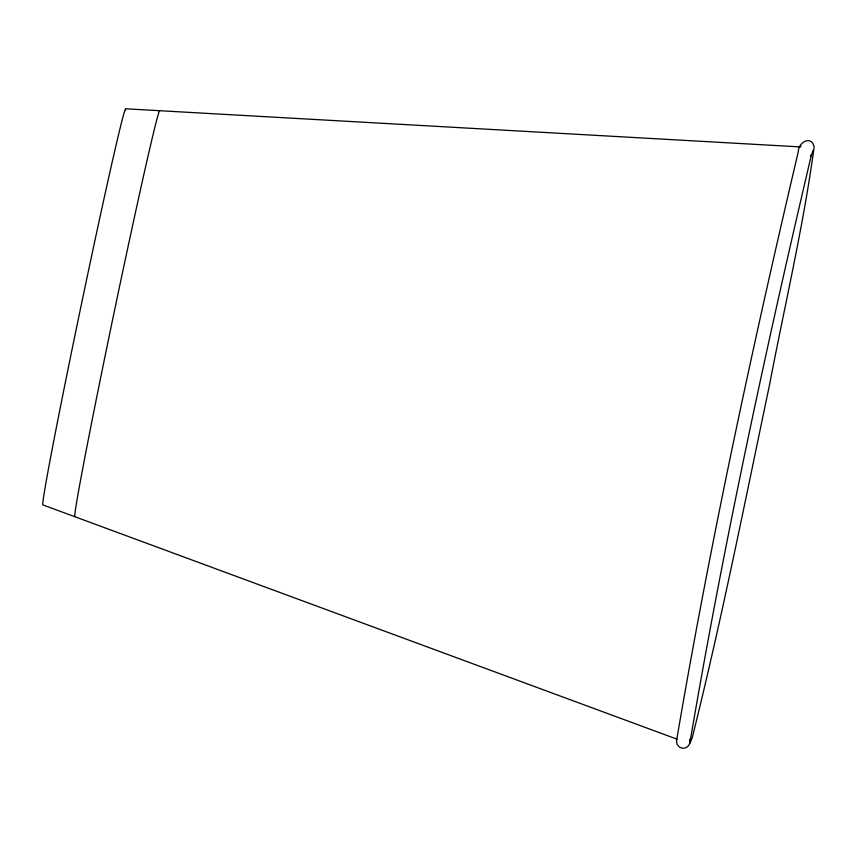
<?xml version="1.0" encoding="UTF-8"?>
<svg xmlns="http://www.w3.org/2000/svg" width="857" height="857" viewBox="0 0 857 857"><rect width="100%" height="100%" fill="white"/><g stroke="black" fill="none" stroke-linecap="round" stroke-linejoin="round"><path stroke-width="1.29" d="M800.792 145.936L800.717 146.933L125.615 108.785M812.447 151.807L813.432 150.35L810.926 156.178L811.493 154.549C765.655 349.431 723.415 545.491 689.874 742.848L689.681 739.366M676.987 739.163L42.85 504.902A202.606 3.278 -78.2 0 1 84.522 289.43A202.606 3.278 -78.2 0 1 125.593 109.921M74.87 516.728A207.673 3.364 -78.2 0 1 116.198 302.478A207.673 3.364 -78.2 0 1 159.702 110.714M676.655 740.105C675.702 744.272 679.376 748.536 683.64 748.215C689.349 747.84 690.678 741.316 692.402 736.988C721.53 620.372 744.829 502.384 769.543 384.772C784.648 305.574 803.298 226.859 814.15 146.933C811.515 134.881 798.263 142.155 798.274 151.807C752.435 346.689 710.196 542.738 676.655 740.105"/></g></svg>
